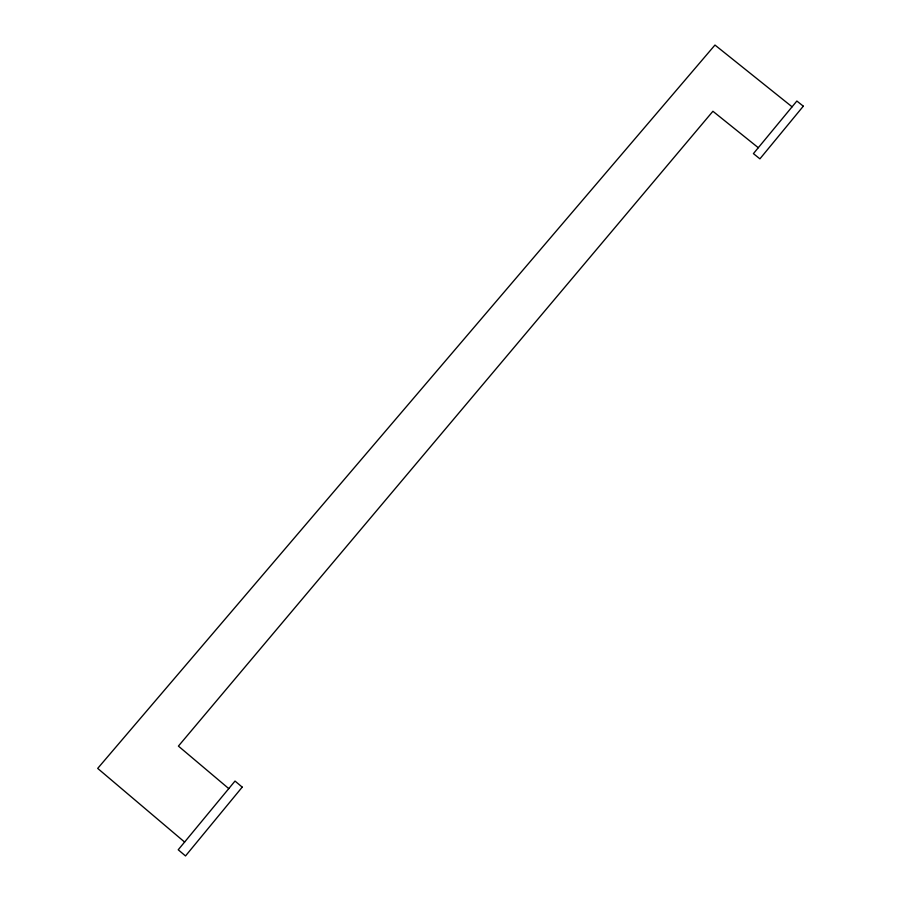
<?xml version="1.0" encoding="UTF-8"?>
<svg xmlns="http://www.w3.org/2000/svg" width="901" height="901" viewBox="0 0 901 901"><rect width="100%" height="100%" fill="white"/><g stroke="black" fill="none" stroke-linecap="round" stroke-linejoin="round"><path stroke-width="1.35" d="M792.08 106.814L714.966 45.05L97.691 768.407L184.615 842.063M758.293 147.719L712.916 111.273L178.409 746.107L228.775 788.612M242.223 787.125L185.516 855.95L178.229 849.778L235.015 781.054L242.223 787.125M803.309 106.183L759.915 158.846L753.416 153.62L796.867 101.025L803.309 106.183"/></g></svg>
